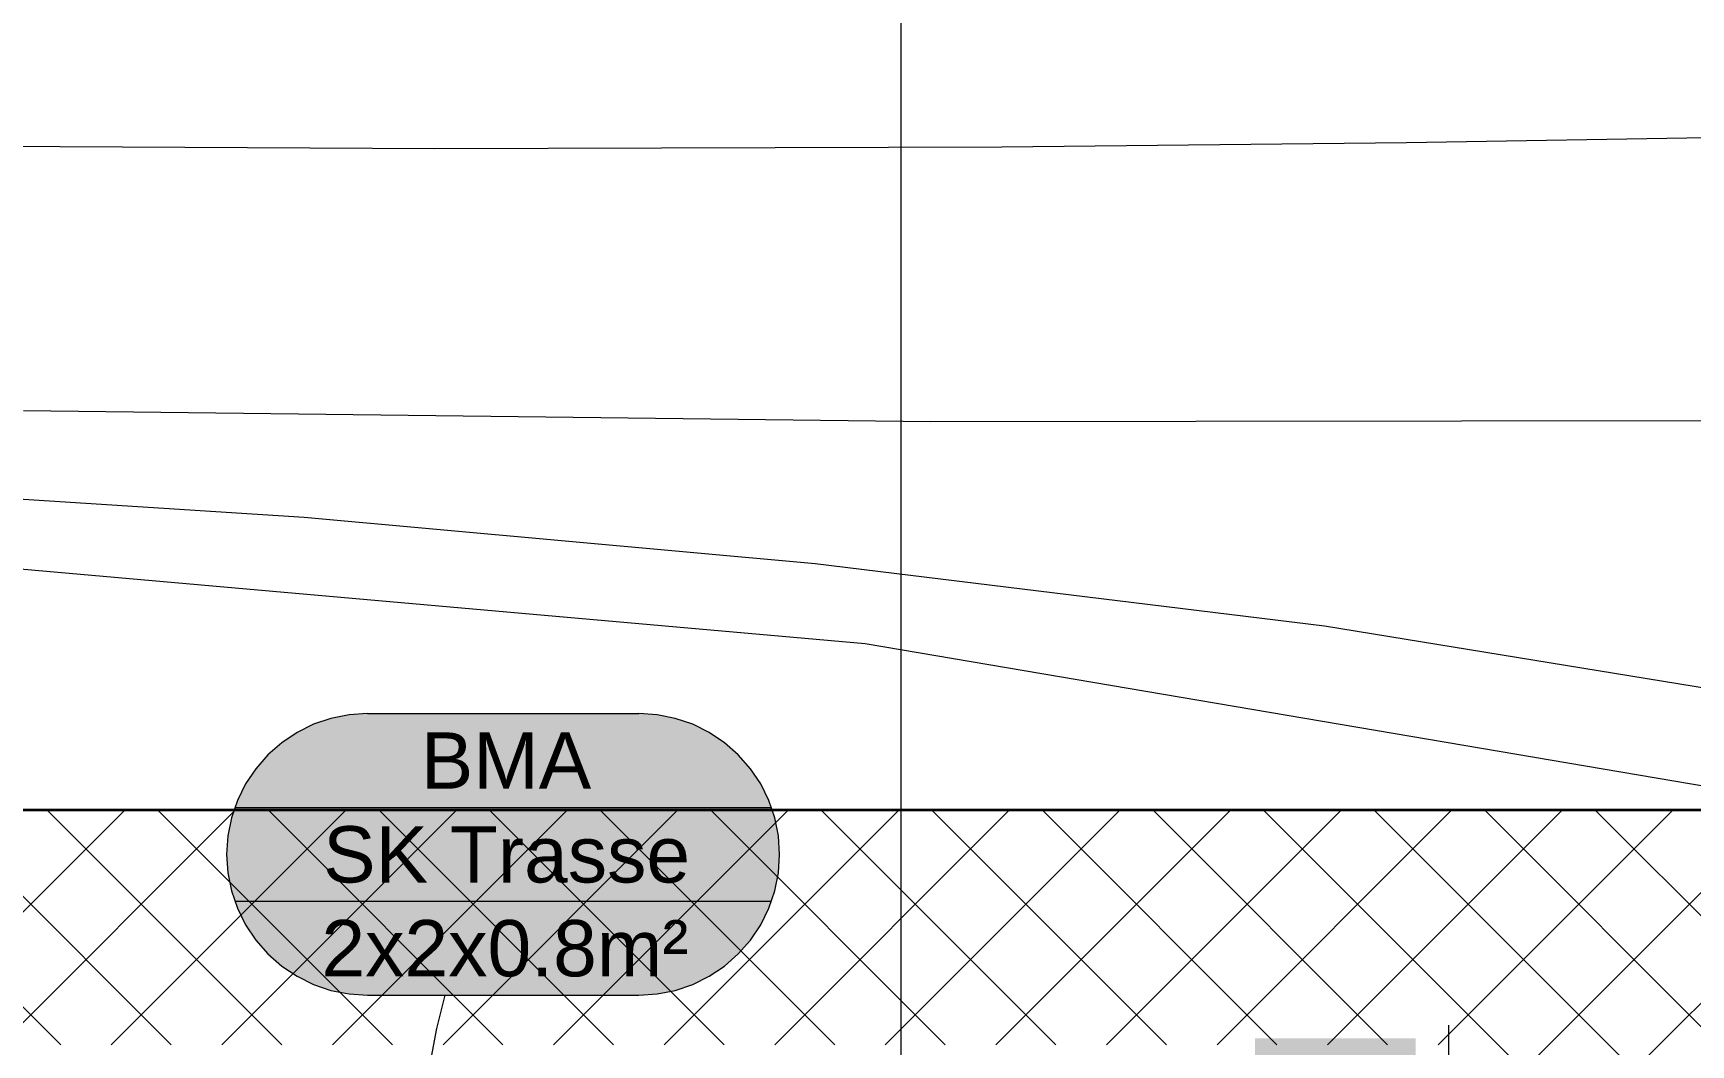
# Model space of a CAD drawing. Extents: x -1067 to 613, y -179 to 712.
# Drawn here: x -627.3 to -584.9, y 444.38 to 470.25 of the extents above; entities that cross this region are included whole.
import ezdxf
from ezdxf.lldxf.tags import DXFTag

# ---------------------------------------------------------------- set-up
doc = ezdxf.new("R2010")
doc.units = 0
doc.layers.get('0').update_dxf_attribs({"lineweight": 13})
for name, color, linetype, lineweight in [('A-____-NOTE-TEXT', 7, 'Continuous', 9), ('A-WALL-____-MCUT', 7, 'Continuous', 35), ('A-WALL-____-PATT', 7, 'Continuous', 35), ('S-GRID-____-OTLN', 7, 'Continuous', 5)]:
    doc.layers.add(name, color=color, linetype=linetype, lineweight=lineweight)
for name, color, linetype, lineweight, true_color in [('EL01_WAN_Leitung_Brandmeldeanlagen', 7, 'Continuous', 13, 0xff8000), ('EL01_WAN_Leitung_Kraft', 1, 'Continuous', 13, 0xff0000), ('EL01_WAN_Leitung_Licht', 7, 'Continuous', 13, 0x0080ff)]:
    doc.layers.add(name, color=color, linetype=linetype, lineweight=lineweight, true_color=true_color)
doc.styles.get("Standard").update_dxf_attribs({"font": 'arial.ttf'})
tags = doc.linetypes.add('_Rasterlinie_', pattern=[0.375, 0.2, -0.05, 0.075, -0.05]).pattern_tags.tags
tags[10:11] = [DXFTag(74, 4), DXFTag(75, 0), DXFTag(340, '0'), DXFTag(46, 1.0), DXFTag(50, 0.0), DXFTag(44, 0.0), DXFTag(45, 0.0)]
tags[8:9] = [DXFTag(74, 4), DXFTag(75, 0), DXFTag(340, '0'), DXFTag(46, 1.0), DXFTag(50, 0.0), DXFTag(44, 0.0), DXFTag(45, 0.0)]
tags[6:7] = [DXFTag(74, 4), DXFTag(75, 0), DXFTag(340, '0'), DXFTag(46, 1.0), DXFTag(50, 0.0), DXFTag(44, 0.0), DXFTag(45, 0.0)]
tags[4:5] = [DXFTag(74, 4), DXFTag(75, 0), DXFTag(340, '0'), DXFTag(46, 1.0), DXFTag(50, 0.0), DXFTag(44, 0.0), DXFTag(45, 0.0)]

# ---------------------------------------------------------------- blocks, each defined once
blk = doc.blocks.new('Referenz-A0UJ3194XE', base_point=(-1062.181, -175.856))
at = {"layer": 'A-____-NOTE-TEXT', "color": 0, "linetype": 'Continuous', "lineweight": 5, "ltscale": 0.13}
blk.add_line((-591.097, 444.876), (-591.097, 441.876), dxfattribs=at)
at = {"layer": 'A-____-NOTE-TEXT', "color": 7, "linetype": 'Continuous', "lineweight": 5, "ltscale": 0.13, "true_color": 0xffffff}
for points in [[(-596.048, 441.791), (-591.931, 441.791), (-596.048, 444.544)], [(-591.931, 441.791), (-596.048, 444.544), (-591.931, 444.544)]]:
    blk.add_solid(points, dxfattribs=at)
at = {"layer": 'A-WALL-____-MCUT', "color": 0, "linetype": 'Continuous', "ltscale": 0.35}
blk.add_line((178.303, 450.376), (-831.255, 450.376), dxfattribs=at)
at = {"layer": 'A-WALL-____-PATT', "color": 0, "linetype": 'Continuous', "lineweight": 9, "ltscale": 0.13}
for p, q in [((-626.594, 444.376), (-632.594, 450.376)), ((-630.957, 444.376), (-624.957, 450.376)), ((-623.766, 444.376), (-629.766, 450.376)), ((-628.128, 444.376), (-622.128, 450.376)), ((-620.938, 444.376), (-626.938, 450.376)), ((-625.3, 444.376), (-619.3, 450.376)), ((-618.109, 444.376), (-624.109, 450.376)), ((-622.472, 444.376), (-616.472, 450.376)), ((-615.281, 444.376), (-621.281, 450.376)), ((-619.643, 444.376), (-613.643, 450.376)), ((-612.452, 444.376), (-618.452, 450.376)), ((-616.815, 444.376), (-610.815, 450.376)), ((-609.624, 444.376), (-615.624, 450.376)), ((-613.986, 444.376), (-607.986, 450.376)), ((-606.795, 444.376), (-612.795, 450.376)), ((-611.158, 444.376), (-605.158, 450.376)), ((-603.967, 444.376), (-609.967, 450.376)), ((-608.329, 444.376), (-602.329, 450.376)), ((-601.139, 444.376), (-607.139, 450.376)), ((-605.501, 444.376), (-599.501, 450.376)), ((-598.31, 444.376), (-604.31, 450.376)), ((-602.673, 444.376), (-596.673, 450.376)), ((-595.482, 444.376), (-601.482, 450.376)), ((-599.844, 444.376), (-593.844, 450.376)), ((-592.653, 444.376), (-598.653, 450.376)), ((-597.016, 444.376), (-591.016, 450.376)), ((-589.825, 444.376), (-595.825, 450.376)), ((-594.187, 444.376), (-588.187, 450.376)), ((-586.996, 444.376), (-592.996, 450.376)), ((-591.359, 444.376), (-585.359, 450.376)), ((-584.168, 444.376), (-590.168, 450.376)), ((-588.53, 444.376), (-582.53, 450.376)), ((-581.34, 444.376), (-587.34, 450.376)), ((-585.702, 444.376), (-579.702, 450.376)), ((-590.097, 442.809), (-588.53, 444.376)), ((-590.097, 439.981), (-585.702, 444.376)), ((-585.097, 439.648), (-589.825, 444.376)), ((-585.097, 442.476), (-586.996, 444.376))]:
    blk.add_line(p, q, dxfattribs=at)
at = {"layer": 'S-GRID-____-OTLN', "color": 0, "linetype": '_Rasterlinie_', "ltscale": 0.13}
blk.add_line((-605.097, -171.085), (-605.097, 546.376), dxfattribs=at)
blk = doc.blocks.new('Leitung-A0UJ31EQXE', base_point=(-798.855, 439.214))
at = {"color": 0, "linetype": 'ByBlock', "lineweight": -2, "ltscale": 0.13}
for p, q in [((-637.174, 458.944), (-620.369, 457.872)), ((-620.369, 457.872), (-607.297, 456.688)), ((-607.297, 456.688), (-594.267, 455.095)), ((-594.267, 455.095), (-581.339, 452.978))]:
    blk.add_line(p, q, dxfattribs=at)
blk = doc.blocks.new('Gruppenzuleitung-A0UJ31GYXE', base_point=(-622.35, 445.647))
at = {"color": 0, "linetype": 'ByBlock', "lineweight": -2, "ltscale": 0.13}
for p, q in [((-620.127, 452.573), (-620.55, 452.364)), ((-619.681, 452.724), (-620.127, 452.573)), ((-619.22, 452.816), (-619.681, 452.724)), ((-618.75, 452.847), (-619.22, 452.816)), ((-618.75, 452.847), (-611.806, 452.847)), ((-611.337, 452.816), (-611.806, 452.847)), ((-610.875, 452.724), (-611.337, 452.816)), ((-610.429, 452.573), (-610.875, 452.724)), ((-610.006, 452.364), (-610.429, 452.573)), ((-620.941, 452.103), (-621.295, 451.792)), ((-620.55, 452.364), (-620.941, 452.103)), ((-609.615, 452.103), (-610.006, 452.364)), ((-609.261, 451.792), (-609.615, 452.103)), ((-621.295, 451.792), (-621.606, 451.438)), ((-608.95, 451.438), (-609.261, 451.792)), ((-621.606, 451.438), (-621.867, 451.047)), ((-608.689, 451.047), (-608.95, 451.438)), ((-621.867, 451.047), (-622.076, 450.624)), ((-608.48, 450.624), (-608.689, 451.047)), ((-622.076, 450.624), (-622.227, 450.178)), ((-622.144, 450.447), (-608.412, 450.447)), ((-608.329, 450.178), (-608.48, 450.624)), ((-622.227, 450.178), (-622.319, 449.717)), ((-608.237, 449.717), (-608.329, 450.178)), ((-622.319, 449.717), (-622.35, 449.247)), ((-608.206, 449.247), (-608.237, 449.717)), ((-622.35, 449.247), (-622.319, 448.777)), ((-608.237, 448.777), (-608.206, 449.247)), ((-622.319, 448.777), (-622.227, 448.315)), ((-608.329, 448.315), (-608.237, 448.777)), ((-622.227, 448.315), (-622.076, 447.869)), ((-608.48, 447.869), (-608.329, 448.315)), ((-622.144, 448.047), (-608.412, 448.047)), ((-622.076, 447.869), (-621.867, 447.447)), ((-608.689, 447.447), (-608.48, 447.869)), ((-621.867, 447.447), (-621.606, 447.055)), ((-608.95, 447.055), (-608.689, 447.447)), ((-621.606, 447.055), (-621.295, 446.701)), ((-609.261, 446.701), (-608.95, 447.055)), ((-621.295, 446.701), (-620.941, 446.391)), ((-609.615, 446.391), (-609.261, 446.701)), ((-620.941, 446.391), (-620.55, 446.129)), ((-620.55, 446.129), (-620.127, 445.921)), ((-610.429, 445.921), (-610.006, 446.129)), ((-610.006, 446.129), (-609.615, 446.391)), ((-620.127, 445.921), (-619.681, 445.769)), ((-619.681, 445.769), (-619.22, 445.678)), ((-619.22, 445.678), (-618.75, 445.647)), ((-611.806, 445.647), (-611.337, 445.678)), ((-611.337, 445.678), (-610.875, 445.769)), ((-610.875, 445.769), (-610.429, 445.921)), ((-618.75, 445.647), (-611.806, 445.647))]:
    blk.add_line(p, q, dxfattribs=at)
at = {"color": 7, "linetype": 'ByBlock', "lineweight": -2, "ltscale": 0.13, "true_color": 0xffffff}
for points in [[(-620.55, 452.364), (-610.006, 452.364), (-620.312, 452.49)], [(-620.312, 452.49), (-610.244, 452.49), (-620.065, 452.598)], [(-610.006, 452.364), (-620.312, 452.49), (-610.244, 452.49)], [(-620.065, 452.598), (-610.491, 452.598), (-619.811, 452.687)], [(-610.244, 452.49), (-620.065, 452.598), (-610.491, 452.598)], [(-619.811, 452.687), (-610.745, 452.687), (-619.551, 452.756)], [(-610.491, 452.598), (-619.811, 452.687), (-610.745, 452.687)], [(-619.551, 452.756), (-611.005, 452.756), (-619.286, 452.806)], [(-610.745, 452.687), (-619.551, 452.756), (-611.005, 452.756)], [(-619.286, 452.806), (-611.27, 452.806), (-619.019, 452.837)], [(-611.005, 452.756), (-619.286, 452.806), (-611.27, 452.806)], [(-619.019, 452.837), (-611.537, 452.837), (-618.75, 452.847)], [(-611.27, 452.806), (-619.019, 452.837), (-611.537, 452.837)], [(-611.537, 452.837), (-618.75, 452.847), (-611.806, 452.847)], [(-621.198, 451.886), (-609.358, 451.886), (-620.994, 452.061)], [(-620.994, 452.061), (-609.562, 452.061), (-620.778, 452.221)], [(-609.358, 451.886), (-620.994, 452.061), (-609.562, 452.061)], [(-620.778, 452.221), (-609.778, 452.221), (-620.55, 452.364)], [(-609.562, 452.061), (-620.778, 452.221), (-609.778, 452.221)], [(-609.778, 452.221), (-620.55, 452.364), (-610.006, 452.364)], [(-621.564, 451.491), (-608.992, 451.491), (-621.389, 451.695)], [(-621.389, 451.695), (-609.167, 451.695), (-621.198, 451.886)], [(-608.992, 451.491), (-621.389, 451.695), (-609.167, 451.695)], [(-621.389, 451.695), (-609.167, 451.695), (-621.389, 451.695)], [(-609.167, 451.695), (-621.389, 451.695), (-609.167, 451.695)], [(-609.167, 451.695), (-621.198, 451.886), (-609.358, 451.886)], [(-621.867, 451.047), (-608.689, 451.047), (-621.724, 451.275)], [(-621.724, 451.275), (-608.832, 451.275), (-621.564, 451.491)], [(-608.689, 451.047), (-621.724, 451.275), (-608.832, 451.275)], [(-608.832, 451.275), (-621.564, 451.491), (-608.992, 451.491)], [(-622.101, 450.562), (-608.455, 450.562), (-621.993, 450.809)], [(-621.993, 450.809), (-608.563, 450.809), (-621.867, 451.047)], [(-608.455, 450.562), (-621.993, 450.809), (-608.563, 450.809)], [(-608.563, 450.809), (-621.867, 451.047), (-608.689, 451.047)], [(-622.19, 450.308), (-608.366, 450.308), (-622.101, 450.562)], [(-608.366, 450.308), (-622.101, 450.562), (-608.455, 450.562)], [(-622.309, 449.783), (-608.247, 449.783), (-622.259, 450.048)], [(-622.259, 450.048), (-608.297, 450.048), (-622.19, 450.308)], [(-608.247, 449.783), (-622.259, 450.048), (-608.297, 450.048)], [(-608.297, 450.048), (-622.19, 450.308), (-608.366, 450.308)], [(-622.35, 449.247), (-608.206, 449.247), (-622.34, 449.516)], [(-622.34, 449.516), (-608.216, 449.516), (-622.309, 449.783)], [(-608.206, 449.247), (-622.34, 449.516), (-608.216, 449.516)], [(-608.216, 449.516), (-622.309, 449.783), (-608.247, 449.783)], [(-622.34, 448.978), (-608.216, 448.978), (-622.35, 449.247)], [(-608.216, 448.978), (-622.35, 449.247), (-608.206, 449.247)], [(-622.309, 448.71), (-608.247, 448.71), (-622.34, 448.978)], [(-608.247, 448.71), (-622.34, 448.978), (-608.216, 448.978)], [(-622.259, 448.446), (-608.297, 448.446), (-622.309, 448.71)], [(-608.297, 448.446), (-622.309, 448.71), (-608.247, 448.71)], [(-622.19, 448.186), (-608.366, 448.186), (-622.259, 448.446)], [(-608.366, 448.186), (-622.259, 448.446), (-608.297, 448.446)], [(-622.101, 447.931), (-608.455, 447.931), (-622.19, 448.186)], [(-608.455, 447.931), (-622.19, 448.186), (-608.366, 448.186)], [(-621.993, 447.685), (-608.563, 447.685), (-622.101, 447.931)], [(-608.563, 447.685), (-622.101, 447.931), (-608.455, 447.931)], [(-621.867, 447.447), (-608.689, 447.447), (-621.993, 447.685)], [(-608.689, 447.447), (-621.993, 447.685), (-608.563, 447.685)], [(-621.724, 447.219), (-608.832, 447.219), (-621.867, 447.447)], [(-608.832, 447.219), (-621.867, 447.447), (-608.689, 447.447)], [(-621.564, 447.002), (-608.992, 447.002), (-621.724, 447.219)], [(-608.992, 447.002), (-621.724, 447.219), (-608.832, 447.219)], [(-621.389, 446.798), (-609.167, 446.798), (-621.564, 447.002)], [(-609.167, 446.798), (-621.564, 447.002), (-608.992, 447.002)], [(-621.198, 446.608), (-609.358, 446.608), (-621.389, 446.798)], [(-609.358, 446.608), (-621.389, 446.798), (-609.167, 446.798)], [(-620.994, 446.432), (-609.562, 446.432), (-621.198, 446.608)], [(-609.562, 446.432), (-621.198, 446.608), (-609.358, 446.608)], [(-620.778, 446.272), (-609.778, 446.272), (-620.994, 446.432)], [(-609.778, 446.272), (-620.994, 446.432), (-609.562, 446.432)], [(-620.994, 446.432), (-609.562, 446.432), (-620.994, 446.432)], [(-609.562, 446.432), (-620.994, 446.432), (-609.562, 446.432)], [(-620.55, 446.129), (-610.006, 446.129), (-620.778, 446.272)], [(-610.006, 446.129), (-620.778, 446.272), (-609.778, 446.272)], [(-620.312, 446.003), (-610.244, 446.003), (-620.55, 446.129)], [(-610.244, 446.003), (-620.55, 446.129), (-610.006, 446.129)], [(-620.065, 445.896), (-610.491, 445.896), (-620.312, 446.003)], [(-610.491, 445.896), (-620.312, 446.003), (-610.244, 446.003)], [(-619.811, 445.807), (-610.745, 445.807), (-620.065, 445.896)], [(-610.745, 445.807), (-620.065, 445.896), (-610.491, 445.896)], [(-619.551, 445.737), (-611.005, 445.737), (-619.811, 445.807)], [(-611.005, 445.737), (-619.811, 445.807), (-610.745, 445.807)], [(-619.286, 445.687), (-611.27, 445.687), (-619.551, 445.737)], [(-611.27, 445.687), (-619.551, 445.737), (-611.005, 445.737)], [(-619.019, 445.657), (-611.537, 445.657), (-619.286, 445.687)], [(-611.537, 445.657), (-619.286, 445.687), (-611.27, 445.687)], [(-619.286, 445.687), (-611.27, 445.687), (-619.286, 445.687)], [(-611.27, 445.687), (-619.286, 445.687), (-611.27, 445.687)], [(-618.75, 445.647), (-611.806, 445.647), (-619.019, 445.657)], [(-611.806, 445.647), (-619.019, 445.657), (-611.537, 445.657)]]:
    blk.add_solid(points, dxfattribs=at)
at = {"color": 0, "linetype": 'ByBlock', "lineweight": -2, "ltscale": 0.13, "char_height": 1.44, "attachment_point": 1}
for s, insert in [('{\\fArial;BMA}', (-617.383, 452.367)), ('{\\fArial;SK Trasse}', (-619.883, 449.967)), ('{\\fArial;2x2x0.8m²}', (-619.926, 447.567))]:
    blk.add_mtext(s, dxfattribs=dict(at, insert=insert))
blk = doc.blocks.new('Leitung-A0UJ321EXE', base_point=(-617.279, 438.947))
at = {"color": 0, "linetype": 'ByBlock', "lineweight": -2, "ltscale": 0.13}
for p, q in [((-616.973, 444.796), (-616.763, 445.647)), ((-617.132, 443.929), (-616.973, 444.796)), ((-617.236, 443.052), (-617.132, 443.929)), ((-617.279, 442.172), (-617.236, 443.052)), ((-617.259, 441.292), (-617.279, 442.172)), ((-617.172, 440.42), (-617.259, 441.292)), ((-617.133, 440.172), (-617.172, 440.42)), ((-617.089, 439.924), (-617.133, 440.172)), ((-617.04, 439.678), (-617.089, 439.924)), ((-616.985, 439.433), (-617.04, 439.678)), ((-616.925, 439.189), (-616.985, 439.433)), ((-616.861, 438.947), (-616.925, 439.189))]:
    blk.add_line(p, q, dxfattribs=at)
blk = doc.blocks.new('Leitung-A0UJ329OXE', base_point=(-689.509, 467.29))
at = {"color": 0, "linetype": 'ByBlock', "lineweight": -2, "ltscale": 0.13}
for p, q in [((-617.024, 467.29), (-631.526, 467.372)), ((-602.521, 467.335), (-617.024, 467.29)), ((-592.165, 467.445), (-602.521, 467.335)), ((-581.811, 467.62), (-592.165, 467.445))]:
    blk.add_line(p, q, dxfattribs=at)
blk = doc.blocks.new('Leitung-A0UJ32C2XE', base_point=(-803.785, 458.629))
at = {"color": 0, "linetype": 'ByBlock', "lineweight": -2, "ltscale": 0.13}
for p, q in [((-604.342, 460.305), (-627.549, 460.593)), ((-581.129, 460.334), (-604.342, 460.305))]:
    blk.add_line(p, q, dxfattribs=at)
blk = doc.blocks.new('Leitung-A0UJ32CCXE', base_point=(-798.855, 438.73))
at = {"color": 0, "linetype": 'ByBlock', "lineweight": -2, "ltscale": 0.13}
for p, q in [((-636.682, 457.346), (-606.014, 454.641)), ((-606.014, 454.641), (-575.707, 449.497))]:
    blk.add_line(p, q, dxfattribs=at)

msp = doc.modelspace()

# ---------------------------------------------------------------- block references
at = {"color": 9, "lineweight": 25, "ltscale": 0.25, "true_color": 0xc0c0c0}
msp.add_blockref('Referenz-A0UJ3194XE', (-1062.181, -175.856), dxfattribs=at)
at = {"layer": 'EL01_WAN_Leitung_Brandmeldeanlagen', "ltscale": 0.13}
for name, p in [('Gruppenzuleitung-A0UJ31GYXE', (-622.35, 445.647)), ('Leitung-A0UJ321EXE', (-617.279, 438.947))]:
    msp.add_blockref(name, p, dxfattribs=at)
at = {"layer": 'EL01_WAN_Leitung_Kraft', "color": 1, "ltscale": 0.13, "true_color": 0xff0000}
for name, p in [('Leitung-A0UJ31EQXE', (-798.855, 439.214)), ('Leitung-A0UJ32CCXE', (-798.855, 438.73))]:
    msp.add_blockref(name, p, dxfattribs=at)
at = {"layer": 'EL01_WAN_Leitung_Licht', "ltscale": 0.13}
for name, p in [('Leitung-A0UJ329OXE', (-689.509, 467.29)), ('Leitung-A0UJ32C2XE', (-803.785, 458.629))]:
    msp.add_blockref(name, p, dxfattribs=at)

doc.saveas('drawing.dxf')
